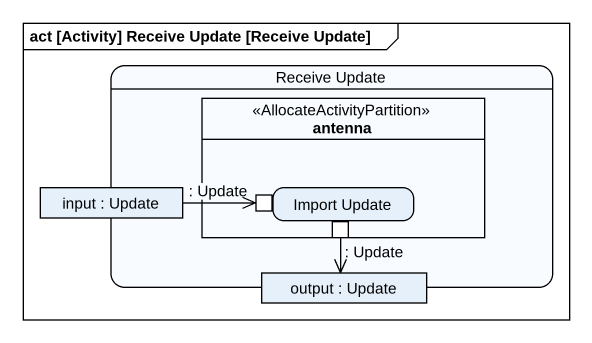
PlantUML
@startuml
mainframe act [Activity] Receive Update [Receive Update]
hide empty description
state "Receive Update" as Receive_Update {
  state antenna <<AllocateActivityPartition>> {
    state "Import Update" as Import_Update {
      state ": Update" as Update <<inputPin>>
      state ": Update" as Update_2 <<outputPin>>
    }
  }
  state "input : Update" as input <<object>>
  state "output : Update" as output <<object>>
}
input -right-> Update
Update_2 --> output
@enduml
